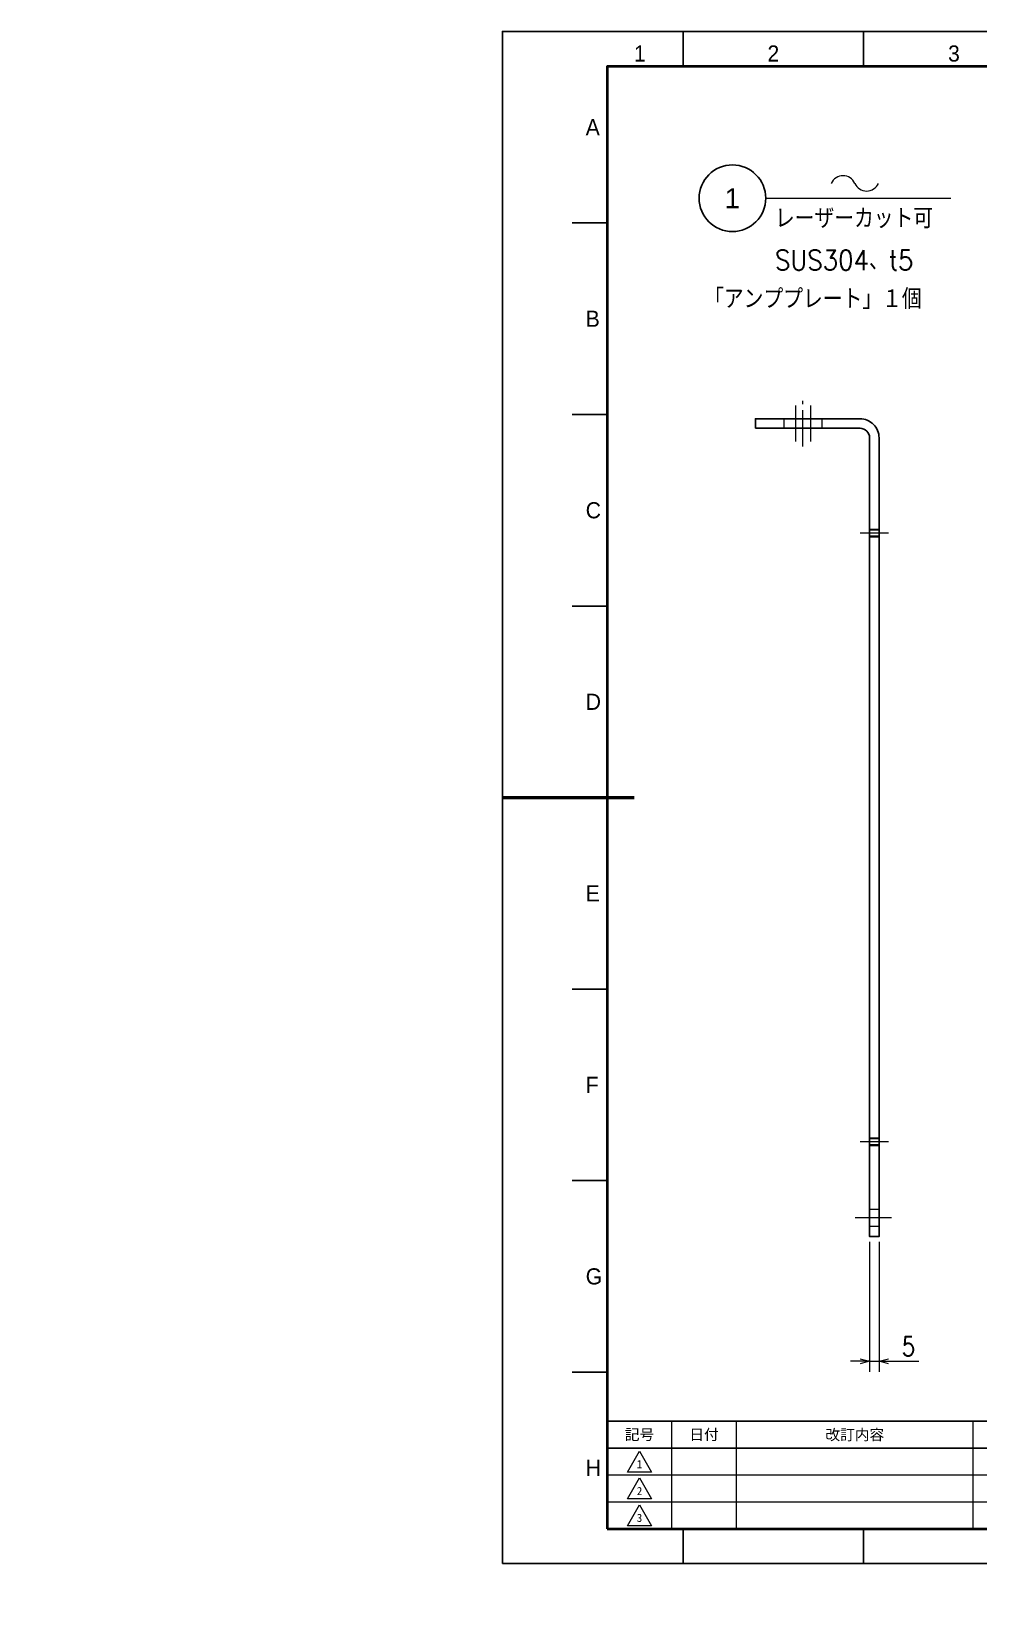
# Model space of a CAD drawing. Header units: millimetres. Extents: x 0 to 51411, y 0 to 16902.
# Drawn here: x 43542 to 44040, y 827 to 1653 of the extents above; entities that cross this region are included whole.
import ezdxf
from ezdxf import colors
from ezdxf.entities.mleader import LeaderData, LeaderLine
from ezdxf.enums import TextEntityAlignment as Align
from ezdxf.math import Vec2, Vec3

# ---------------------------------------------------------------- set-up
doc = ezdxf.new("R2010")
doc.units = ezdxf.units.MM
doc.linetypes.add('CENTER2', pattern=[28.575, 19.05, -3.175, 3.175, -3.175])
doc.linetypes.add('HIDDEN2', pattern=[4.7625, 3.175, -1.5875])
for name, color, linetype, lineweight in [('01_外形線', 7, 'Continuous', 25), ('03_かくれ線', 6, 'HIDDEN2', 13), ('04_中心線', 1, 'CENTER2', 9), ('06_文字', 7, 'Continuous', 13), ('07_寸法線', 3, 'Continuous', 9), ('99_図枠', 7, 'Continuous', 40)]:
    doc.layers.add(name, color=color, linetype=linetype, lineweight=lineweight)
doc.styles.add('KSS_TXT', font='txt.shx', dxfattribs={"bigfont": 'extfont2.shx'})
doc.styles.add('MS_G', font='MS Gothic.ttf')
doc.styles.get("Standard").update_dxf_attribs({"font": 'arial.ttf'})
doc.styles.add('寸法用', font='simplex.shx', dxfattribs={"width": 0.8, "bigfont": '@extfont2.shx'})
doc.styles.add('表題用', font='MS PGothic.ttf')
doc.dimstyles.new('機械製図用', dxfattribs={"dimtxt": 3.5, "dimasz": 3.5, "dimexe": 2, "dimexo": 0, "dimgap": 1.2, "dimtad": 1, "dimdsep": 46, "dimtxsty": '寸法用', "dimblk": 'OPEN30', "dimcen": 0, "dimclrd": 256, "dimclre": 256, "dimclrt": 7, "dimazin": 2, "dimtm": 1e-09, "dimtfac": 0.75, "dimtmove": 0, "dimatfit": 3, "dimldrblk": 'OPEN30', "dimfxl": 1, "dimlwd": -1, "dimlwe": -1, "dimarcsym": 0})

# ---------------------------------------------------------------- blocks, each defined once
blk = doc.blocks.new('AM_BALLOON1')
at = {"transparency": 16777216}
blk.add_circle((0, 0), 5, dxfattribs=at)
blk.add_attdef('B_NUMBER', text='', height=3, dxfattribs=at).set_placement((0, 0), align=Align.MIDDLE_CENTER)
blk = doc.blocks.new('_OPEN')
at = {"color": 0, "linetype": 'ByBlock'}
for p, q in [((-1, 0.17), (0, 0)), ((0, 0), (-1, -0.17)), ((0, 0), (-1, 0))]:
    blk.add_line(p, q, dxfattribs=at)
blk = doc.blocks.new('p1ba05')
for centre, start, end in [((-2.95, 0.29), 24.2276, 155.5758), ((0, 1.62), 204.2276, 335.5758)]:
    blk.add_arc(centre, 1.62, start, end)
blk = doc.blocks.new('_Open30')
at = {"color": 0, "linetype": 'ByBlock', "lineweight": -2}
for p, q in [((-1, 0.27), (0, 0)), ((0, 0), (-1, -0.27)), ((0, 0), (-1, 0))]:
    blk.add_line(p, q, dxfattribs=at)
blk = doc.blocks.new('*D1944')
at = {"layer": '07_寸法線', "transparency": 16777216}
for p, q in [((43982.86, 1016.75), (43982.86, 948.38)), ((43987.86, 1016.75), (43987.86, 948.38)), ((43977.86, 953.98), (43972.86, 953.98)), ((43982.86, 953.98), (43987.86, 953.98)), ((43992.86, 953.98), (44008.79, 953.98))]:
    blk.add_line(p, q, dxfattribs=at)
at = {"layer": 'Defpoints', "color": 0, "transparency": 16777216}
for p in [(43982.86, 1019.55), (43987.86, 1019.55), (43987.86, 953.98)]:
    blk.add_point(p, dxfattribs=at)
at = {"layer": '07_寸法線', "transparency": 16777216, "xscale": 5, "yscale": 5, "zscale": 5}
blk.add_blockref('_Open30', (43982.86, 953.98), dxfattribs=at)
at = {"layer": '07_寸法線', "transparency": 16777216, "xscale": 5, "yscale": 5, "zscale": 5, "rotation": 180}
blk.add_blockref('_Open30', (43987.86, 953.98), dxfattribs=at)
at = {"layer": '07_寸法線', "color": 7, "transparency": 16777216, "insert": (44003.32, 961.78), "char_height": 10, "attachment_point": 5, "style": '寸法用'}
blk.add_mtext('5', dxfattribs=at)

msp = doc.modelspace()

# ---------------------------------------------------------------- linework, layer by layer
at = {"layer": '01_外形線'}
msp.add_lwpolyline([(43922.858, 1444.552), (43922.858, 1449.552), (43977.858, 1449.552, -0.4142136), (43987.858, 1439.552), (43987.858, 1019.552), (43982.858, 1019.552), (43982.858, 1439.552, 0.4142136), (43977.858, 1444.552), (43922.858, 1444.552)], format="xyb", dxfattribs=at)
at = {"layer": '03_かくれ線', "ltscale": 3}
for p, q in [((43937.858, 1449.552), (43937.858, 1444.552)), ((43957.858, 1449.552), (43957.858, 1444.552)), ((43982.858, 1391.552), (43987.858, 1391.552)), ((43982.858, 1391.152), (43987.858, 1391.152)), ((43982.858, 1387.952), (43987.858, 1387.952)), ((43982.858, 1387.552), (43987.858, 1387.552)), ((43982.858, 1071.552), (43987.858, 1071.552)), ((43982.858, 1071.152), (43987.858, 1071.152)), ((43982.858, 1067.952), (43987.858, 1067.952)), ((43982.858, 1067.552), (43987.858, 1067.552)), ((43982.858, 1034.052), (43987.858, 1034.052)), ((43982.858, 1025.052), (43987.858, 1025.052))]:
    msp.add_line(p, q, dxfattribs=at)
at = {"layer": '04_中心線'}
for p, q in [((43943.858, 1456.552), (43943.858, 1437.552)), ((43947.858, 1435.052), (43947.858, 1459.052)), ((43951.858, 1456.552), (43951.858, 1437.552)), ((43977.858, 1389.552), (43992.858, 1389.552)), ((43977.858, 1069.552), (43992.858, 1069.552)), ((43975.358, 1029.552), (43995.358, 1029.552))]:
    msp.add_line(p, q, dxfattribs=at)
at = {"layer": '07_寸法線'}
msp.add_line((43928.286, 1565.511), (44025.567, 1565.511), dxfattribs=at)
at = {"layer": '99_図枠', "lineweight": 25}
for p, q in [((43884.809, 1634.85), (43884.809, 1653.236)), ((43979.75, 1634.85), (43979.75, 1653.236)), ((43844.968, 1552.53), (43826.583, 1552.53)), ((43844.968, 1451.825), (43826.583, 1451.825)), ((43844.968, 1351.12), (43826.583, 1351.12)), ((43844.968, 1149.709), (43826.583, 1149.709)), ((43844.968, 1049.004), (43826.583, 1049.004)), ((43844.968, 948.299), (43826.583, 948.299)), ((43844.968, 908.408), (44071.254, 908.408)), ((43884.809, 847.676), (43884.809, 865.979)), ((43979.75, 847.676), (43979.75, 865.979))]:
    msp.add_line(p, q, dxfattribs=at)
at = {"layer": '99_図枠', "lineweight": 53}
msp.add_line((43789.868, 1250.415), (43859.111, 1250.415), dxfattribs=at)
at = {"layer": '99_図枠', "lineweight": 13}
for p, q in [((43878.911, 865.979), (43878.911, 922.551)), ((43912.854, 865.979), (43912.854, 922.551)), ((44037.311, 865.979), (44037.311, 922.551)), ((43844.968, 894.265), (44071.254, 894.265)), ((43844.968, 880.122), (44071.254, 880.122))]:
    msp.add_line(p, q, dxfattribs=at)
at = {"layer": '99_図枠'}
msp.add_lwpolyline([(43844.968, 865.979), (44910.774, 865.979), (44910.774, 1634.85), (43844.968, 1634.85)], close=True, dxfattribs=at)
at = {"layer": '99_図枠', "lineweight": 25}
msp.add_lwpolyline([(43844.968, 865.979), (44071.254, 865.979), (44071.254, 922.551), (43844.968, 922.551)], close=True, dxfattribs=at)
at = {"layer": '99_図枠', "lineweight": 13}
for points in [[(43855.576, 895.767), (43861.94, 906.79), (43868.304, 895.767), (43855.576, 895.767)], [(43855.576, 881.624), (43861.94, 892.647), (43868.304, 881.624), (43855.576, 881.624)], [(43855.576, 867.481), (43861.94, 878.505), (43868.304, 867.481), (43855.576, 867.481)]]:
    msp.add_lwpolyline(points, dxfattribs=at)
at = {"layer": 'Defpoints'}
msp.add_lwpolyline([(43789.868, 847.676), (44929.16, 847.676), (44929.16, 1653.236), (43789.868, 1653.236)], close=True, dxfattribs=at)

# ---------------------------------------------------------------- block references
at = {"layer": '07_寸法線', "xscale": 4.199745454545452, "yscale": 4.199745454545452, "zscale": 4.199745454545452}
msp.add_blockref('p1ba05', (43981.332, 1569.34), dxfattribs=at)

# ---------------------------------------------------------------- texts
at = {"layer": '06_文字', "color": 3, "style": 'KSS_TXT', "width": 0.9}
for s, p in [('レーザーカット可', (43933.122, 1549.696)), ('SUS304、t5', (43933.122, 1527.734)), ('「アンププレート」１個', (43895.899, 1507.34))]:
    msp.add_text(s, height=10.5, dxfattribs=at).set_placement(p)
at = {"layer": '99_図枠', "lineweight": 13, "style": '表題用'}
for s, p in [('1', (43862.116, 1634.85)), ('2', (43932.279, 1634.85)), ('3', (44027.22, 1634.85))]:
    msp.add_text(s, height=8.486, dxfattribs=at).set_placement(p, align=Align.BOTTOM_CENTER)
for s, p in [('A', (43833.654, 1602.883)), ('B', (43833.654, 1502.178)), ('C', (43833.654, 1401.472)), ('D', (43833.654, 1300.767)), ('E', (43833.654, 1200.062)), ('F', (43833.654, 1099.357)), ('G', (43833.654, 998.651)), ('H', (43833.654, 897.946))]:
    msp.add_text(s, height=8.486, dxfattribs=at).set_placement(p, align=Align.MIDDLE_LEFT)
at = {"layer": '99_図枠', "style": '表題用'}
for s, p in [('記号', (43861.94, 915.479)), ('日付', (43895.883, 915.479))]:
    msp.add_text(s, height=5.6571, dxfattribs=at).set_placement(p, align=Align.MIDDLE_CENTER)
msp.add_text('改訂内容', height=5.6571, dxfattribs=at).set_placement((43975.083, 915.479), align=Align.MIDDLE)
at = {"layer": '99_図枠', "lineweight": 13, "style": 'MS_G'}
for s, p in [('1', (43861.94, 899.922)), ('2', (43861.94, 885.779)), ('3', (43861.94, 871.636))]:
    msp.add_text(s, height=4.243, dxfattribs=at).set_placement(p, align=Align.MIDDLE)

# ---------------------------------------------------------------- dimensions: what is measured, and where the dimension line sits
at = {"layer": '07_寸法線'}
dim = msp.add_linear_dim(base=(43987.858, 953.982), p1=(43982.858, 1019.552), p2=(43987.858, 1019.552), dimstyle='機械製図用', override={"dimtxt": 10, "dimasz": 5, "dimexe": 5.6, "dimexo": 2.8, "dimgap": 2.8}, dxfattribs=at)
dim.commit()
dim.dimension.update_dxf_attribs({"geometry": '*D1944', "text_midpoint": (44003.325, 961.782)})

# ---------------------------------------------------------------- leaders
ml = msp.add_multileader_block('Standard', dxfattribs=at)
ml.set_content('AM_BALLOON1', color=256, scale=3.4997879)
ml.set_attribute('B_NUMBER', '1', width=0)
ml.set_leader_properties(color=256, linetype='ByLayer', lineweight=-1)
ml.set_arrow_properties(name='OPEN')
ml.build(insert=Vec2(0, 0))
ml.multileader.update_dxf_attribs({"leader_type": 0, "has_dogleg": 0, "text_right_attachment_type": 6, "dogleg_length": 0, "arrow_head_size": 1.75, "scale": 2.5, "block_connection_type": 1})
ctx = ml.context
ctx.base_point, ctx.scale, ctx.char_height, ctx.arrow_head_size, ctx.landing_gap_size, ctx.plane_origin = Vec3(43910.767, 1565.525), 2.5, 3.5, 1.75, 1.75, Vec3(43910.767, 1565.525)
ctx.right_attachment, ctx.attachment_type = 6, 1
notes = []
notes.append((ctx, [(0, (0, 0, 0), (0, 0), (1, 0), 1, [])]))
ctx.block.insert = Vec3(43910.767, 1565.525)
ml = msp.add_multileader_block('Standard', dxfattribs=at)
ml.set_content('AM_BALLOON1', color=256, scale=3.4997879)
ml.set_attribute('B_NUMBER', '2', width=0)
ml.set_leader_properties(color=256, linetype='ByLayer', lineweight=-1)
ml.set_arrow_properties(name='OPEN')
ml.build(insert=Vec2(0, 0))
ml.multileader.update_dxf_attribs({"leader_type": 0, "has_dogleg": 0, "text_right_attachment_type": 6, "dogleg_length": 0, "arrow_head_size": 1.75, "scale": 2.5, "block_connection_type": 1})
ctx = ml.context
ctx.base_point, ctx.scale, ctx.char_height, ctx.arrow_head_size, ctx.landing_gap_size, ctx.plane_origin = Vec3(44674.034, 1385.933), 2.5, 3.5, 1.75, 1.75, Vec3(44674.034, 1385.933)
ctx.right_attachment, ctx.attachment_type = 6, 1
notes.append((ctx, [(0, (0, 0, 0), (0, 0), (1, 0), 1, [])]))
ctx.block.insert = Vec3(44674.034, 1385.933)
ml = msp.add_multileader_block('Standard', dxfattribs=at)
ml.set_content('AM_BALLOON1', color=256, scale=1.2499242)
ml.set_attribute('B_NUMBER', '1', width=0)
ml.set_leader_properties(color=256, linetype='ByLayer', lineweight=-1)
ml.set_arrow_properties(name='OPEN')
ml.build(insert=Vec2(0, 0))
ml.multileader.update_dxf_attribs({"leader_type": 0, "has_dogleg": 0, "text_right_attachment_type": 6, "dogleg_length": 0, "arrow_head_size": 0.625, "scale": 2.5, "block_connection_type": 1})
ctx = ml.context
ctx.base_point, ctx.scale, ctx.char_height, ctx.arrow_head_size, ctx.landing_gap_size, ctx.plane_origin = Vec3(45136.303, 1072.891), 2.5, 1.25, 0.625, 0.625, Vec3(45136.303, 1072.891)
ctx.right_attachment, ctx.attachment_type = 6, 1
notes.append((ctx, [(0, (0, 0, 0), (0, 0), (1, 0), 1, [])]))
ctx.block.insert = Vec3(45136.303, 1072.891)
for ctx, leaders in notes:
    for number, flags, end, landing, length, lines in leaders:
        leader = LeaderData()
        leader.index, (leader.has_last_leader_line, leader.has_dogleg_vector, leader.attachment_direction) = number, flags
        leader.last_leader_point, leader.dogleg_vector, leader.dogleg_length = Vec3(end), Vec3(landing), length
        for number, points, colour, breaks in lines:
            line = LeaderLine()
            line.index, line.vertices, line.color, line.breaks = number, Vec3.list(points), colors.encode_raw_color(colour), breaks
            leader.lines.append(line)
        ctx.leaders.append(leader)

doc.saveas('drawing.dxf')
